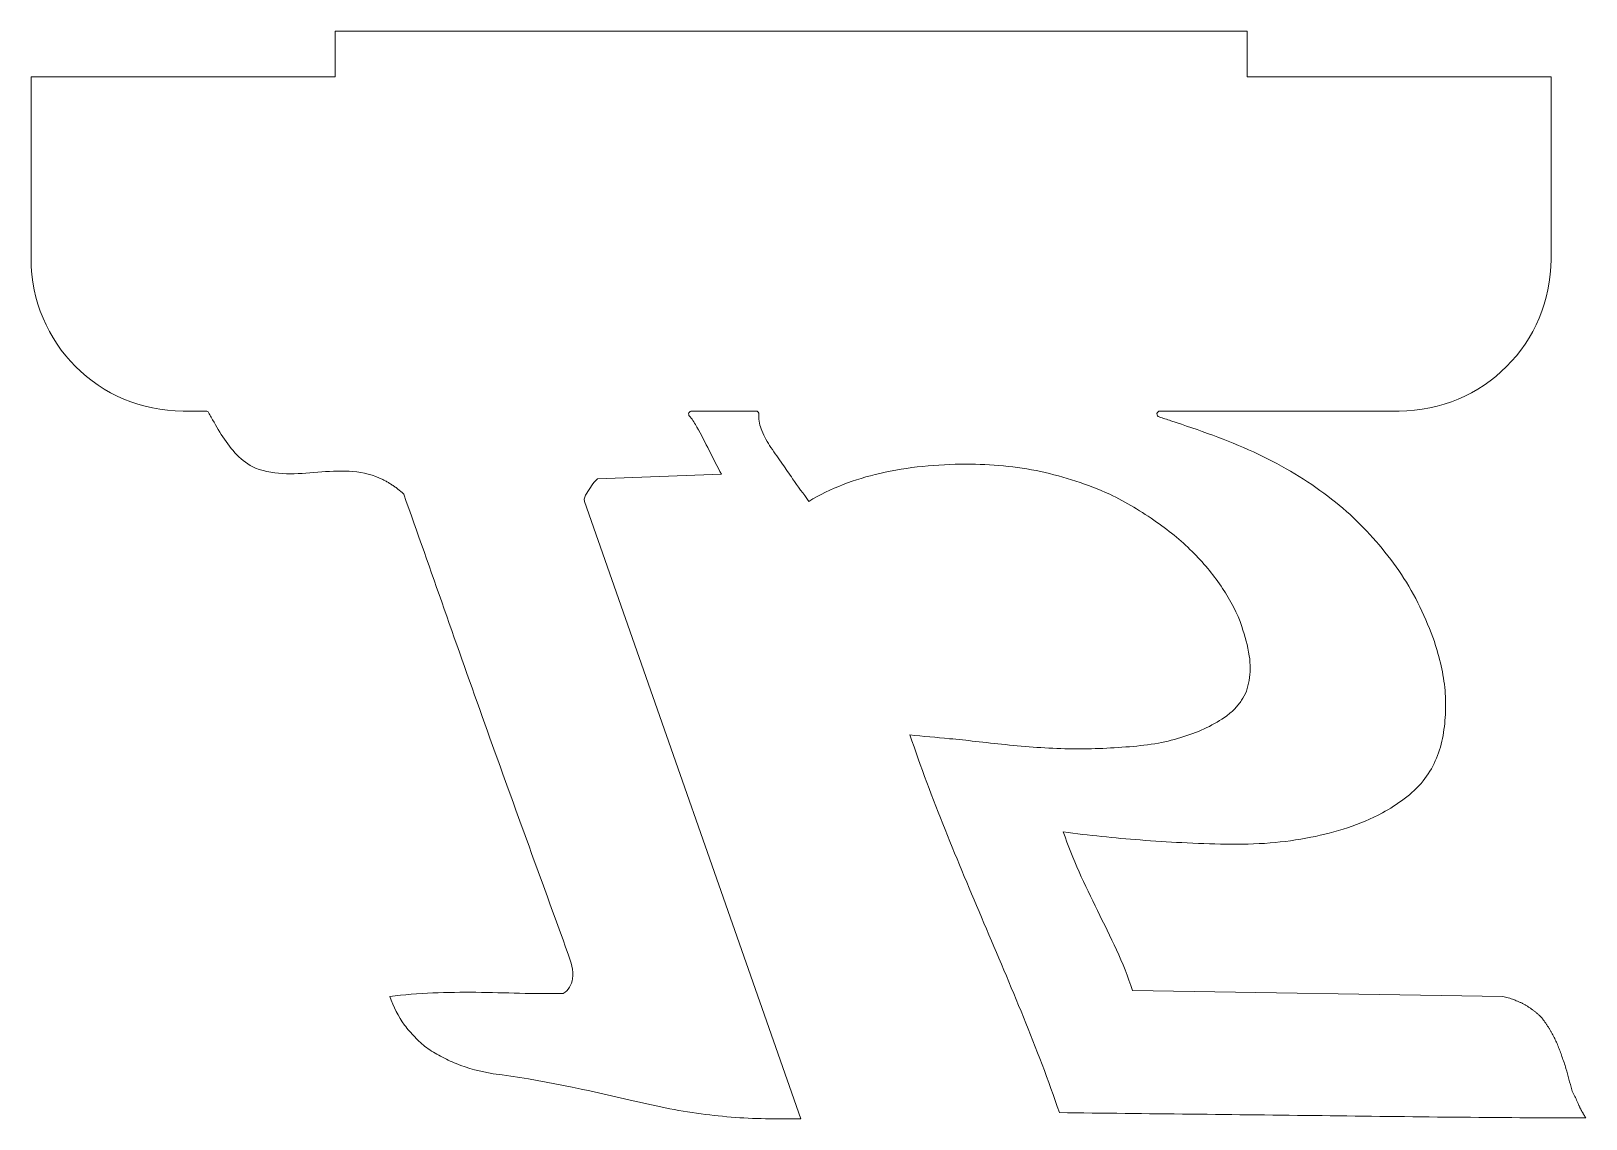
# Model space of a CAD drawing. Header units: millimetres. Extents: x 0 to 102, y -69 to 3.
import ezdxf

# ---------------------------------------------------------------- set-up
doc = ezdxf.new("R2010")
doc.units = ezdxf.units.MM

msp = doc.modelspace()

# ---------------------------------------------------------------- linework, layer by layer
at = {"color": 7, "linetype": 'Continuous', "lineweight": 15}
for p, q in [((20, 0), (20, 3)), ((20, 3), (80, 3)), ((80, 3), (80, 0)), ((0, -12), (0, 0)), ((0, 0), (20, 0)), ((80, 0), (100, 0)), ((100, 0), (100, -12)), ((11.5, -22), (10, -22)), ((47.68, -22), (43.46, -22)), ((90, -22), (74.27, -22)), ((45.43, -26.16), (37.26, -26.47)), ((36.4, -27.94), (50.65, -68.57)), ((72.46, -60.13), (96.82, -60.52))]:
    msp.add_line(p, q, dxfattribs=at)
for centre, radius, start, end in [((10, -12), 10, 180, 270), ((90, -12), 10, 270, 0), ((11.5, -22.2), 0.2, 30.1435, 90), ((43.46, -22.2), 0.2, 90, 222.5673), ((47.68, -22.2), 0.2, 356.9766, 90), ((74.27, -22.2), 0.2, 90, 252.6073)]:
    msp.add_arc(centre, radius, start, end, dxfattribs=at)
for points, knots in [([(14.76, -25.75), (13.82, -25.32), (12.83, -24.15), (12.04, -22.74), (11.73, -22.2), (11.67, -22.1)], [0.1709145, 0.1709145, 0.1709145, 0.1709145, 0.6719817, 0.9220024, 0.9807476, 0.9807476, 0.9807476, 0.9807476]), ([(43.31, -22.34), (43.33, -22.35), (43.52, -22.57), (44.29, -23.82), (44.84, -25.14), (45.43, -26.16)], [0.0714951, 0.0714951, 0.0714951, 0.0714951, 0.0811217, 0.1965466, 0.7008898, 0.7008898, 0.7008898, 0.7008898]), ([(51.16, -27.94), (50.81, -27.44), (50.22, -26.64), (49.41, -25.44), (48.67, -24.43), (48.05, -23.39), (47.86, -22.6), (47.88, -22.24), (47.88, -22.21)], [0.1841957, 0.1841957, 0.1841957, 0.1841957, 0.3998613, 0.5378239, 0.695684, 0.845777, 0.9659984, 0.9750606, 0.9750606, 0.9750606, 0.9750606]), ([(74.21, -22.39), (74.47, -22.47), (75.65, -22.85), (77.74, -23.57), (80.4, -24.63), (82.85, -25.9), (85.06, -27.36), (87.02, -28.97), (88.71, -30.78), (90.71, -33.38), (91.77, -35.62), (92.32, -37.16)], [0.0328124, 0.0328124, 0.0328124, 0.0328124, 0.0527113, 0.1238061, 0.194297, 0.2613999, 0.3253348, 0.3872309, 0.4468647, 0.5060191, 0.6261584, 0.6261584, 0.6261584, 0.6261584]), ([(61.52, -25.49), (59.61, -25.51), (56, -25.8), (52.61, -27.08), (51.16, -27.94)], [0, 0, 0, 0, 0.532259, 1, 1, 1, 1]), ([(70.96, -27.47), (69.5, -26.82), (66.41, -25.79), (63.16, -25.49), (61.52, -25.49)], [0, 0, 0, 0, 0.491811, 1, 1, 1, 1]), ([(22.93, -26.41), (21.62, -25.84), (18.85, -25.99), (16.1, -26.27), (14.76, -25.75)], [0, 0, 0, 0, 0.498548, 1, 1, 1, 1]), ([(37.26, -26.47), (36.96, -26.74), (36.68, -27.23), (36.35, -27.74), (36.4, -27.94)], [0, 0, 0, 0, 0.675498, 1, 1, 1, 1]), ([(35.34, -57.74), (33.51, -52.69), (29.82, -42.63), (26.3, -32.5), (24.52, -27.47)], [0, 0, 0, 0, 0.501677, 1, 1, 1, 1]), ([(79.66, -36.18), (79.35, -35.29), (78.68, -34.02), (77.54, -32.47), (76.52, -31.34), (75.36, -30.27), (73.54, -28.9), (72.04, -27.99), (70.96, -27.47)], [0, 0, 0, 0, 0.224342, 0.339654, 0.458192, 0.584336, 0.714833, 1, 1, 1, 1]), ([(57.82, -43.3), (58.69, -43.4), (60.12, -43.52), (62.22, -43.74), (64.82, -44.04), (68.21, -44.3), (71.57, -44.17), (74.11, -43.9), (75.82, -43.46), (77.34, -42.88), (78.46, -42.23), (79.22, -41.6), (79.65, -41.05), (79.99, -40.42), (80.14, -39.71), (80.23, -38.93), (80.13, -37.72), (79.85, -36.81), (79.66, -36.18)], [0, 0, 0, 0, 0.094278, 0.155983, 0.227659, 0.378253, 0.522963, 0.591917, 0.654543, 0.712843, 0.767894, 0.793911, 0.819033, 0.843644, 0.869824, 0.897482, 0.928596, 1, 1, 1, 1]), ([(92.32, -37.16), (92.66, -38.21), (93.06, -39.81), (93.08, -41.97), (92.9, -43.54), (92.45, -45.04), (91.3, -46.92), (89.89, -47.89), (88.9, -48.44)], [0, 0, 0, 0, 0.254636, 0.37658, 0.497946, 0.617923, 0.736169, 1, 1, 1, 1]), ([(67.65, -68.16), (66.21, -63.92), (62.69, -55.73), (59.23, -47.51), (57.82, -43.3)], [0, 0, 0, 0, 0.502025, 1, 1, 1, 1]), ([(88.9, -48.44), (87.43, -49.22), (84.96, -49.99), (81.45, -50.48), (78.61, -50.52), (75.76, -50.41), (72.19, -50.18), (69.59, -49.92), (67.91, -49.69)], [0, 0, 0, 0, 0.233872, 0.360597, 0.496249, 0.632845, 0.761383, 1, 1, 1, 1]), ([(67.91, -49.69), (68.52, -51.48), (70.14, -54.91), (71.88, -58.29), (72.46, -60.13)], [0, 0, 0, 0, 0.495777, 1, 1, 1, 1]), ([(35.01, -60.32), (35.37, -60.12), (35.82, -59.21), (35.53, -58.24), (35.34, -57.74)], [0, 0, 0, 0, 0.418603, 1, 1, 1, 1]), ([(23.6, -60.52), (25.48, -60.28), (29.29, -60.17), (33.1, -60.36), (35.01, -60.32)], [0, 0, 0, 0, 0.496985, 1, 1, 1, 1]), ([(30.4, -65.6), (29.57, -65.47), (28.38, -65.16), (26.95, -64.47), (26, -63.92), (25.23, -63.2), (24.31, -62.14), (23.83, -61.19), (23.6, -60.52)], [0, 0, 0, 0, 0.281523, 0.409619, 0.530341, 0.647976, 0.762733, 1, 1, 1, 1]), ([(100.71, -64.47), (100.81, -64.73), (101.06, -65.45), (101.23, -66.19), (101.37, -66.66)], [0, 0, 0, 0, 0.361927, 1, 1, 1, 1]), ([(48.87, -68.57), (47.37, -68.56), (45.07, -68.42), (41.99, -67.93), (37.37, -66.85), (33.51, -66), (30.4, -65.6)], [0, 0, 0, 0, 0.240482, 0.36719, 0.498522, 1, 1, 1, 1]), ([(101.37, -66.66), (101.37, -66.72), (101.53, -67.01), (101.65, -67.28), (101.76, -67.52)], [0, 0, 0, 0, 0.196963, 1, 1, 1, 1]), ([(102.29, -68.5), (96.51, -68.51), (84.96, -68.35), (73.41, -68.23), (67.65, -68.16)], [0, 0, 0, 0, 0.501122, 1, 1, 1, 1]), ([(50.65, -68.57), (50.26, -68.57), (49.67, -68.57), (49.08, -68.57), (48.87, -68.57)], [0, 0, 0, 0, 0.648352, 1, 1, 1, 1])]:
    msp.add_open_spline(points, degree=3, knots=knots, dxfattribs=at)
for points in [[(24.52, -27.47), (23.81, -26.8), (22.93, -26.41)], [(96.82, -60.52), (98.31, -60.84), (99.38, -61.91)], [(99.38, -61.91), (100.27, -63.07), (100.71, -64.47)], [(101.76, -67.52), (101.97, -68.04), (102.29, -68.5)]]:
    msp.add_open_spline(points, degree=2, dxfattribs=at)

doc.saveas('drawing.dxf')
